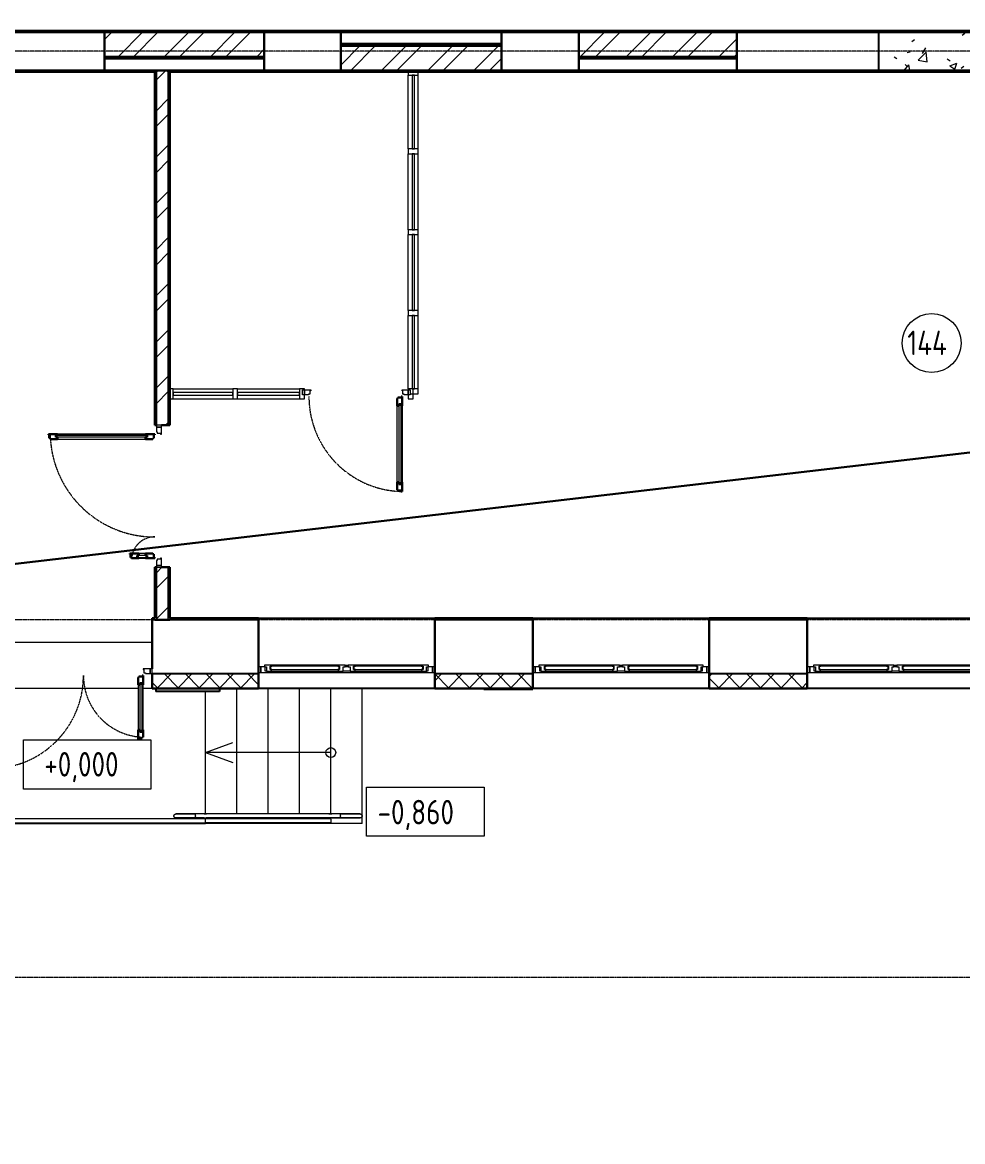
# Model space of a CAD drawing. Header units: millimetres. Extents: x -695119 to 412940, y -249585 to 622758.
# Drawn here: x 120326 to 129918, y -36695 to -25275 of the extents above; entities that cross this region are included whole.
import ezdxf

# ---------------------------------------------------------------- set-up
doc = ezdxf.new("R2010")
doc.units = ezdxf.units.MM
doc.linetypes.add('ADSK_Линия сетки', pattern=[25, 20, -2.5, 0, -2.5])
doc.linetypes.add('ADSK_Штриховая_ш2 п1_5', pattern=[4.5, 3, -1.5])
for name, color, linetype, lineweight in [('_Схема', 5, 'Continuous', 30), ('Высотные отметки', 7, 'Continuous', 9), ('Импосты витража', 8, 'Continuous', 9), ('Каркас_Импост', 8, 'Continuous', 9), ('Лестницы', 8, 'Continuous', 9), ('Линии', 7, 'Continuous', 9), ('Марки помещений', 8, 'Continuous', 20), ('Монтажный зазор', 8, 'Continuous', 9), ('Ограждение', 8, 'Continuous', 9), ('Окна', 252, 'Continuous', 9), ('Оси', 252, 'Continuous', 9), ('Остекление', 8, 'Continuous', 9), ('Открывание', 8, 'ADSK_Штриховая_ш2 п1_5', 9), ('Панели витража', 8, 'Continuous', 9), ('Панель', 252, 'Continuous', 30), ('Перекрытия', 7, 'Continuous', 18), ('Поручни', 8, 'Continuous', 9), ('Стены разрез', 7, 'Continuous', 30), ('Стены штриховка', 7, 'Continuous', 9), ('Текстовые примечания', 7, 'Continuous', 9), ('Типовые аннотации', 8, 'Continuous', 18), ('Элементы узлов', 8, 'Continuous', 18)]:
    doc.layers.add(name, color=color, linetype=linetype, lineweight=lineweight)
doc.layers.add('Стены', color=194, linetype='Continuous')
doc.styles.add('GOST 2.304 type A_1', font='', dxfattribs={"height": 350})
doc.styles.get('GOST 2.304 type A_1').set_extended_font_data('GOST 2.304 type A')

# ---------------------------------------------------------------- blocks, each defined once
blk = doc.blocks.new('1 этаж')
at = {"layer": 'Импосты витража', "color": 251, "lineweight": 18, "true_color": 0x636466}
for p, q in [((-50556, -106942), (-50556, -106992)), ((-50456, -106942), (-50556, -106942)), ((-50556, -106992), (-50456, -106992)), ((-50456, -106992), (-50456, -106942)), ((-50506, -110192), (-50556, -110192)), ((-50556, -110192), (-50556, -110202)), ((-50506, -110292), (-50506, -110192)), ((-50556, -110252), (-50556, -110292)), ((-50556, -110292), (-50506, -110292))]:
    blk.add_line(p, q, dxfattribs=at)
at = {"layer": 'Импосты витража', "color": 251, "true_color": 0x636466}
for p, q in [((-50556, -107742), (-50556, -106992)), ((-50456, -107742), (-50456, -106992)), ((-50556, -108567), (-50556, -107792)), ((-50456, -108567), (-50456, -107792)), ((-50556, -109392), (-50556, -108617)), ((-50456, -109392), (-50456, -108617)), ((-50556, -110192), (-50556, -109442)), ((-50456, -110192), (-50456, -109442)), ((-52956, -110192), (-52348, -110192)), ((-52298, -110192), (-51666, -110192)), ((-52956, -110292), (-52348, -110292)), ((-52298, -110292), (-51666, -110292))]:
    blk.add_line(p, q, dxfattribs=at)
at = {"layer": 'Импосты витража', "color": 251, "lineweight": 18, "true_color": 0x636466, "extrusion": (0, 0, -1)}
for p, q in [((-50556, -107742), (-50556, -107792)), ((-50456, -107742), (-50556, -107742)), ((-50556, -107792), (-50456, -107792)), ((-50456, -107792), (-50456, -107742)), ((-50556, -108567), (-50556, -108617)), ((-50456, -108567), (-50556, -108567)), ((-50456, -108617), (-50456, -108567)), ((-50556, -108617), (-50456, -108617)), ((-50556, -109392), (-50556, -109442)), ((-50456, -109392), (-50556, -109392)), ((-50456, -109442), (-50456, -109392)), ((-50556, -109442), (-50456, -109442)), ((-52956, -110192), (-53006, -110192)), ((-53006, -110192), (-53006, -110262)), ((-52956, -110292), (-52956, -110192)), ((-52298, -110192), (-52348, -110192)), ((-52348, -110192), (-52348, -110292)), ((-52298, -110292), (-52298, -110192)), ((-51616, -110192), (-51666, -110192)), ((-51666, -110192), (-51666, -110292)), ((-51616, -110202), (-51616, -110192)), ((-50556, -110192), (-50556, -110202)), ((-50456, -110192), (-50556, -110192)), ((-50456, -110242), (-50456, -110192)), ((-53006, -110292), (-52956, -110292)), ((-52348, -110292), (-52298, -110292)), ((-51666, -110292), (-51616, -110292)), ((-51616, -110292), (-51616, -110252)), ((-50536, -110242), (-50456, -110242))]:
    blk.add_line(p, q, dxfattribs=at)
at = {"layer": 'Каркас_Импост', "color": 251, "true_color": 0x636466}
for p, q in [((-51616, -110202), (-51552, -110202)), ((-51616, -110252), (-51616, -110202)), ((-51575, -110252), (-51616, -110252)), ((-51575, -110244), (-51575, -110252)), ((-51561, -110244), (-51575, -110244)), ((-51561, -110210), (-51561, -110244)), ((-51552, -110210), (-51561, -110210)), ((-51552, -110202), (-51552, -110210)), ((-50620, -110202), (-50556, -110202)), ((-50620, -110210), (-50620, -110202)), ((-50611, -110210), (-50620, -110210)), ((-50611, -110244), (-50611, -110210)), ((-50597, -110244), (-50611, -110244)), ((-50597, -110252), (-50597, -110244)), ((-50556, -110252), (-50597, -110252)), ((-50556, -110202), (-50556, -110252)), ((-53076, -110582), (-53126, -110582)), ((-53126, -110582), (-53126, -110631)), ((-53126, -110631), (-53118, -110631)), ((-53118, -110631), (-53118, -110645)), ((-53118, -110645), (-53084, -110645)), ((-53084, -110645), (-53084, -110654)), ((-53084, -110654), (-53076, -110654)), ((-53076, -110654), (-53076, -110582)), ((-53126, -111943), (-53126, -111992)), ((-53118, -111943), (-53126, -111943)), ((-53126, -111992), (-53076, -111992)), ((-53084, -111929), (-53118, -111929)), ((-53118, -111929), (-53118, -111943)), ((-53076, -111920), (-53084, -111920)), ((-53084, -111920), (-53084, -111929)), ((-53076, -111992), (-53076, -111920)), ((-53191, -113047), (-53263, -113047)), ((-53263, -113047), (-53263, -113056)), ((-53263, -113056), (-53253, -113056)), ((-53253, -113056), (-53253, -113088)), ((-53191, -113097), (-53191, -113047)), ((-51965, -113012), (-51967, -113012)), ((-51273, -113012), (-51950, -113012)), ((-51257, -113012), (-51259, -113012)), ((-51201, -113012), (-51171, -113012)), ((-51171, -113029), (-51201, -113029)), ((-51113, -113012), (-51115, -113012)), ((-50421, -113012), (-51098, -113012)), ((-50405, -113012), (-50407, -113012)), ((-49165, -113012), (-49167, -113012)), ((-48473, -113012), (-49150, -113012)), ((-48457, -113012), (-48459, -113012)), ((-48401, -113012), (-48371, -113012)), ((-48371, -113029), (-48401, -113029)), ((-48313, -113012), (-48315, -113012)), ((-47621, -113012), (-48298, -113012)), ((-47605, -113012), (-47607, -113012)), ((-46365, -113012), (-46367, -113012)), ((-45673, -113012), (-46350, -113012)), ((-45657, -113012), (-45659, -113012)), ((-45601, -113012), (-45571, -113012)), ((-45571, -113029), (-45601, -113029)), ((-45513, -113012), (-45515, -113012)), ((-44821, -113012), (-45498, -113012)), ((-53253, -113088), (-53238, -113088)), ((-53238, -113088), (-53238, -113097)), ((-53238, -113097), (-53191, -113097)), ((-52001, -113087), (-50370, -113087)), ((-51952, -113070), (-51271, -113070)), ((-51151, -113070), (-51221, -113070)), ((-51100, -113070), (-50419, -113070)), ((-49201, -113087), (-47570, -113087)), ((-49152, -113070), (-48471, -113070)), ((-48351, -113070), (-48421, -113070)), ((-48300, -113070), (-47619, -113070)), ((-46401, -113087), (-44770, -113087)), ((-46352, -113070), (-45671, -113070)), ((-45551, -113070), (-45621, -113070)), ((-45500, -113070), (-44819, -113070))]:
    blk.add_line(p, q, dxfattribs=at)
at = {"layer": 'Каркас_Импост', "color": 251, "lineweight": 18, "true_color": 0x636466}
for p, q in [((-52023, -113029), (-52061, -113029)), ((-52061, -113029), (-52061, -113087)), ((-51967, -113012), (-52023, -113012)), ((-52023, -113012), (-52023, -113029)), ((-52023, -113029), (-52003, -113029)), ((-52015, -113070), (-52015, -113029)), ((-52003, -113029), (-52003, -113070)), ((-51966, -113013), (-51967, -113012)), ((-51965, -113012), (-51966, -113013)), ((-51966, -113053), (-51966, -113021)), ((-51966, -113021), (-51948, -113021)), ((-51948, -113053), (-51966, -113053)), ((-51950, -113012), (-51965, -113012)), ((-51952, -113070), (-51948, -113053)), ((-51948, -113021), (-51950, -113012)), ((-51273, -113012), (-51276, -113021)), ((-51276, -113021), (-51258, -113021)), ((-51258, -113053), (-51276, -113053)), ((-51276, -113053), (-51271, -113070)), ((-51259, -113012), (-51273, -113012)), ((-51258, -113013), (-51259, -113012)), ((-51257, -113012), (-51258, -113013)), ((-51258, -113021), (-51258, -113053)), ((-51201, -113012), (-51257, -113012)), ((-51221, -113070), (-51221, -113029)), ((-51221, -113029), (-51201, -113029)), ((-51201, -113029), (-51201, -113012)), ((-51115, -113012), (-51171, -113012)), ((-51171, -113012), (-51171, -113029)), ((-51171, -113029), (-51151, -113029)), ((-51151, -113029), (-51151, -113070)), ((-51114, -113013), (-51115, -113012)), ((-51113, -113012), (-51114, -113013)), ((-51114, -113053), (-51114, -113021)), ((-51114, -113021), (-51096, -113021)), ((-51096, -113053), (-51114, -113053)), ((-51098, -113012), (-51113, -113012)), ((-51100, -113070), (-51096, -113053)), ((-51096, -113021), (-51098, -113012)), ((-50421, -113012), (-50424, -113021)), ((-50424, -113021), (-50406, -113021)), ((-50406, -113053), (-50424, -113053)), ((-50424, -113053), (-50419, -113070)), ((-50407, -113012), (-50421, -113012)), ((-50406, -113013), (-50407, -113012)), ((-50405, -113012), (-50406, -113013)), ((-50406, -113021), (-50406, -113053)), ((-50349, -113012), (-50405, -113012)), ((-50369, -113070), (-50369, -113029)), ((-50369, -113029), (-50349, -113029)), ((-50357, -113029), (-50357, -113070)), ((-50349, -113029), (-50349, -113012)), ((-50311, -113029), (-50349, -113029)), ((-50311, -113087), (-50311, -113029)), ((-49223, -113029), (-49261, -113029)), ((-49261, -113029), (-49261, -113087)), ((-49167, -113012), (-49223, -113012)), ((-49223, -113012), (-49223, -113029)), ((-49223, -113029), (-49203, -113029)), ((-49215, -113070), (-49215, -113029)), ((-49203, -113029), (-49203, -113070)), ((-49166, -113013), (-49167, -113012)), ((-49165, -113012), (-49166, -113013)), ((-49166, -113053), (-49166, -113021)), ((-49166, -113021), (-49148, -113021)), ((-49148, -113053), (-49166, -113053)), ((-49150, -113012), (-49165, -113012)), ((-49152, -113070), (-49148, -113053)), ((-49148, -113021), (-49150, -113012)), ((-48473, -113012), (-48476, -113021)), ((-48476, -113021), (-48458, -113021)), ((-48458, -113053), (-48476, -113053)), ((-48476, -113053), (-48471, -113070)), ((-48459, -113012), (-48473, -113012)), ((-48458, -113013), (-48459, -113012)), ((-48457, -113012), (-48458, -113013)), ((-48458, -113021), (-48458, -113053)), ((-48401, -113012), (-48457, -113012)), ((-48421, -113070), (-48421, -113029)), ((-48421, -113029), (-48401, -113029)), ((-48401, -113029), (-48401, -113012)), ((-48315, -113012), (-48371, -113012)), ((-48371, -113012), (-48371, -113029)), ((-48371, -113029), (-48351, -113029)), ((-48351, -113029), (-48351, -113070)), ((-48314, -113013), (-48315, -113012)), ((-48313, -113012), (-48314, -113013)), ((-48314, -113053), (-48314, -113021)), ((-48314, -113021), (-48296, -113021)), ((-48296, -113053), (-48314, -113053)), ((-48298, -113012), (-48313, -113012)), ((-48300, -113070), (-48296, -113053)), ((-48296, -113021), (-48298, -113012)), ((-47621, -113012), (-47624, -113021)), ((-47624, -113021), (-47606, -113021)), ((-47606, -113053), (-47624, -113053)), ((-47624, -113053), (-47619, -113070)), ((-47607, -113012), (-47621, -113012)), ((-47606, -113013), (-47607, -113012)), ((-47605, -113012), (-47606, -113013)), ((-47606, -113021), (-47606, -113053)), ((-47549, -113012), (-47605, -113012)), ((-47569, -113070), (-47569, -113029)), ((-47569, -113029), (-47549, -113029)), ((-47557, -113029), (-47557, -113070)), ((-47549, -113029), (-47549, -113012)), ((-47511, -113029), (-47549, -113029)), ((-47511, -113087), (-47511, -113029)), ((-46423, -113029), (-46461, -113029)), ((-46461, -113029), (-46461, -113087)), ((-46367, -113012), (-46423, -113012)), ((-46423, -113012), (-46423, -113029)), ((-46423, -113029), (-46403, -113029)), ((-46415, -113070), (-46415, -113029)), ((-46403, -113029), (-46403, -113070)), ((-46366, -113013), (-46367, -113012)), ((-46365, -113012), (-46366, -113013)), ((-46366, -113053), (-46366, -113021)), ((-46366, -113021), (-46348, -113021)), ((-46348, -113053), (-46366, -113053)), ((-46350, -113012), (-46365, -113012)), ((-46352, -113070), (-46348, -113053)), ((-46348, -113021), (-46350, -113012)), ((-45673, -113012), (-45676, -113021)), ((-45676, -113021), (-45658, -113021)), ((-45658, -113053), (-45676, -113053)), ((-45676, -113053), (-45671, -113070)), ((-45659, -113012), (-45673, -113012)), ((-45658, -113013), (-45659, -113012)), ((-45657, -113012), (-45658, -113013)), ((-45658, -113021), (-45658, -113053)), ((-45601, -113012), (-45657, -113012)), ((-45621, -113070), (-45621, -113029)), ((-45621, -113029), (-45601, -113029)), ((-45601, -113029), (-45601, -113012)), ((-45515, -113012), (-45571, -113012)), ((-45571, -113012), (-45571, -113029)), ((-45571, -113029), (-45551, -113029)), ((-45551, -113029), (-45551, -113070)), ((-45514, -113013), (-45515, -113012)), ((-45513, -113012), (-45514, -113013)), ((-45514, -113053), (-45514, -113021)), ((-45514, -113021), (-45496, -113021)), ((-45496, -113053), (-45514, -113053)), ((-45498, -113012), (-45513, -113012)), ((-45500, -113070), (-45496, -113053)), ((-45496, -113021), (-45498, -113012)), ((-52061, -113087), (-52001, -113087)), ((-52003, -113070), (-52015, -113070)), ((-52003, -113070), (-51952, -113070)), ((-52001, -113087), (-51997, -113070)), ((-51271, -113070), (-51221, -113070)), ((-51151, -113070), (-51100, -113070)), ((-50419, -113070), (-50369, -113070)), ((-50375, -113070), (-50370, -113087)), ((-50370, -113087), (-50311, -113087)), ((-50357, -113070), (-50369, -113070)), ((-49261, -113087), (-49201, -113087)), ((-49203, -113070), (-49215, -113070)), ((-49203, -113070), (-49152, -113070)), ((-49201, -113087), (-49197, -113070)), ((-48471, -113070), (-48421, -113070)), ((-48351, -113070), (-48300, -113070)), ((-47619, -113070), (-47569, -113070)), ((-47575, -113070), (-47570, -113087)), ((-47570, -113087), (-47511, -113087)), ((-47557, -113070), (-47569, -113070)), ((-46461, -113087), (-46401, -113087)), ((-46403, -113070), (-46415, -113070)), ((-46403, -113070), (-46352, -113070)), ((-46401, -113087), (-46397, -113070)), ((-45671, -113070), (-45621, -113070)), ((-45551, -113070), (-45500, -113070))]:
    blk.add_line(p, q, dxfattribs=at)
at = {"layer": 'Лестницы', "color": 251, "true_color": 0x636466}
for p, q in [((-53313, -113250), (-54749, -113250)), ((-53131, -113250), (-53263, -113250)), ((-52627, -114530), (-52627, -113280)), ((-52627, -114530), (-52627, -113280)), ((-52307, -114529), (-52307, -113249)), ((-52307, -114529), (-52307, -113249)), ((-51987, -114529), (-51987, -113249)), ((-51987, -114529), (-51987, -113249)), ((-51667, -114529), (-51667, -113249)), ((-51667, -114529), (-51667, -113249)), ((-51347, -114529), (-51347, -113249)), ((-51347, -114529), (-51347, -113249)), ((-51027, -114627), (-51027, -113249)), ((-51027, -114627), (-51027, -113249)), ((-55157, -114627), (-52627, -114627)), ((-52627, -114579), (-52627, -114569)), ((-52627, -114579), (-52627, -114569)), ((-52627, -114627), (-52627, -114619)), ((-52627, -114627), (-52627, -114619)), ((-52307, -114627), (-52627, -114627)), ((-52307, -114579), (-52307, -114569)), ((-52307, -114579), (-52307, -114569)), ((-52307, -114627), (-52307, -114619)), ((-52307, -114627), (-52307, -114619)), ((-51987, -114627), (-52307, -114627)), ((-51987, -114579), (-51987, -114569)), ((-51987, -114579), (-51987, -114569)), ((-51987, -114627), (-51987, -114619)), ((-51987, -114627), (-51987, -114619)), ((-51667, -114627), (-51987, -114627)), ((-51667, -114579), (-51667, -114569)), ((-51667, -114579), (-51667, -114569)), ((-51667, -114627), (-51667, -114619)), ((-51667, -114627), (-51667, -114619)), ((-51347, -114627), (-51667, -114627)), ((-51347, -114579), (-51347, -114569)), ((-51347, -114579), (-51347, -114569)), ((-51347, -114627), (-51347, -114619)), ((-51347, -114627), (-51347, -114619)), ((-51027, -114627), (-51347, -114627))]:
    blk.add_line(p, q, dxfattribs=at)
at = {"layer": 'Линии', "color": 251, "true_color": 0x636466}
for p, q in [((-50983, -114254), (-49783, -114254)), ((-50983, -114754), (-50983, -114254)), ((-49783, -114254), (-49783, -114754)), ((-49783, -114754), (-50983, -114754))]:
    blk.add_line(p, q, dxfattribs=at)
at = {"layer": 'Марки помещений', "color": 251, "true_color": 0x636466}
blk.add_circle((-45217, -109724), 300, dxfattribs=at)
at = {"layer": 'Монтажный зазор', "color": 251, "true_color": 0x636466}
for p, q in [((-51636, -110202), (-51616, -110202)), ((-51636, -110252), (-51636, -110202)), ((-51616, -110252), (-51636, -110252)), ((-51616, -110202), (-51616, -110252)), ((-50556, -110202), (-50536, -110202)), ((-50556, -110252), (-50556, -110202)), ((-50536, -110252), (-50556, -110252)), ((-50536, -110202), (-50536, -110252)), ((-53076, -110562), (-53126, -110562)), ((-53126, -110562), (-53126, -110582)), ((-53126, -110582), (-53076, -110582)), ((-53076, -110582), (-53076, -110562)), ((-53076, -111992), (-53126, -111992)), ((-53126, -111992), (-53126, -112012)), ((-53126, -112012), (-53076, -112012)), ((-53076, -112012), (-53076, -111992)), ((-53171, -113047), (-53191, -113047)), ((-53191, -113047), (-53191, -113097)), ((-53171, -113097), (-53171, -113047)), ((-53191, -113097), (-53171, -113097))]:
    blk.add_line(p, q, dxfattribs=at)
at = {"layer": 'Ограждение', "color": 251, "true_color": 0x636466}
for p, q in [((-52727, -114569), (-52727, -114529)), ((-52640, -114529), (-52727, -114529)), ((-52640, -114529), (-52727, -114529)), ((-52727, -114569), (-52727, -114529)), ((-52640, -114529), (-52727, -114529)), ((-52640, -114529), (-52616, -114529)), ((-52640, -114529), (-52626, -114529)), ((-52640, -114529), (-52617, -114529)), ((-52640, -114529), (-52626, -114529)), ((-51368, -114529), (-52626, -114529)), ((-51358, -114529), (-52617, -114529)), ((-51358, -114529), (-52616, -114529)), ((-51335, -114529), (-51358, -114529)), ((-51335, -114529), (-51358, -114529)), ((-51247, -114529), (-51335, -114529)), ((-51247, -114529), (-51335, -114529)), ((-51247, -114529), (-51335, -114529)), ((-51247, -114569), (-51247, -114529)), ((-51247, -114569), (-51247, -114529)), ((-52727, -114547), (-52727, -114552)), ((-52727, -114549), (-52727, -114547)), ((-52727, -114552), (-52727, -114549)), ((-52640, -114569), (-52727, -114569)), ((-52727, -114569), (-52640, -114569)), ((-52640, -114569), (-52727, -114569)), ((-52640, -114569), (-52616, -114569)), ((-52640, -114569), (-52626, -114569)), ((-52640, -114569), (-52617, -114569)), ((-52640, -114569), (-52626, -114569)), ((-52626, -114569), (-51368, -114569)), ((-51358, -114569), (-52617, -114569)), ((-51358, -114569), (-52616, -114569)), ((-51335, -114569), (-51358, -114569)), ((-51335, -114569), (-51358, -114569)), ((-51247, -114569), (-51335, -114569)), ((-51335, -114569), (-51247, -114569)), ((-51247, -114569), (-51335, -114569)), ((-51247, -114552), (-51247, -114547)), ((-51247, -114547), (-51247, -114549)), ((-51247, -114549), (-51247, -114552))]:
    blk.add_line(p, q, dxfattribs=at)
at = {"layer": 'Ограждение', "color": 251, "true_color": 0x636466, "flags": 128}
for points in [[(-52947, -114549), (-52947, -114549), (-52947, -114548), (-52947, -114547), (-52947, -114546), (-52947, -114545), (-52947, -114545), (-52947, -114544), (-52946, -114543), (-52946, -114542), (-52946, -114542), (-52946, -114541), (-52945, -114540), (-52945, -114539), (-52944, -114539), (-52944, -114538), (-52943, -114537), (-52943, -114537), (-52942, -114536), (-52942, -114536), (-52941, -114535), (-52941, -114534), (-52940, -114534), (-52940, -114533), (-52939, -114533), (-52938, -114533), (-52938, -114532), (-52937, -114532), (-52936, -114531), (-52935, -114531), (-52935, -114531), (-52934, -114530), (-52933, -114530), (-52932, -114530), (-52932, -114530), (-52931, -114530), (-52930, -114530), (-52929, -114529), (-52928, -114529), (-52928, -114529), (-52927, -114529)], [(-52727, -114529), (-52735, -114529), (-52743, -114529), (-52751, -114529), (-52759, -114529), (-52767, -114529), (-52775, -114529), (-52783, -114529), (-52790, -114529), (-52798, -114529), (-52805, -114529), (-52813, -114529), (-52820, -114529), (-52827, -114529), (-52834, -114529), (-52840, -114529), (-52847, -114529), (-52853, -114529), (-52859, -114529), (-52865, -114529), (-52871, -114529), (-52876, -114529), (-52882, -114529), (-52887, -114529), (-52891, -114529), (-52896, -114529), (-52900, -114529), (-52904, -114529), (-52907, -114529), (-52911, -114529), (-52914, -114529), (-52917, -114529), (-52919, -114529), (-52921, -114529), (-52923, -114529), (-52925, -114529), (-52926, -114529), (-52927, -114529), (-52927, -114529), (-52927, -114529), (-52927, -114529)], [(-52927, -114529), (-52927, -114529), (-52927, -114529), (-52926, -114529), (-52925, -114529), (-52923, -114529), (-52922, -114529), (-52920, -114529), (-52917, -114529), (-52915, -114529), (-52912, -114529), (-52908, -114529), (-52905, -114529), (-52901, -114529), (-52897, -114529), (-52893, -114529), (-52888, -114529), (-52883, -114529), (-52878, -114529), (-52872, -114529), (-52867, -114529), (-52861, -114529), (-52855, -114529), (-52849, -114529), (-52842, -114529), (-52836, -114529), (-52829, -114529), (-52822, -114529), (-52815, -114529), (-52807, -114529), (-52800, -114529), (-52792, -114529), (-52785, -114529), (-52777, -114529), (-52769, -114529), (-52761, -114529), (-52754, -114529), (-52746, -114529), (-52738, -114529), (-52730, -114529), (-52727, -114529)], [(-52626, -114529), (-52627, -114529), (-52628, -114529), (-52629, -114529), (-52630, -114529), (-52631, -114529), (-52633, -114529), (-52634, -114529), (-52635, -114529), (-52636, -114529), (-52637, -114529), (-52638, -114529), (-52640, -114529), (-52640, -114529)], [(-52626, -114529), (-52627, -114529), (-52628, -114529), (-52629, -114529), (-52630, -114529), (-52631, -114529), (-52633, -114529), (-52634, -114529), (-52635, -114529), (-52636, -114529), (-52637, -114529), (-52638, -114529), (-52640, -114529)], [(-51368, -114529), (-51365, -114529), (-51363, -114529), (-51360, -114529), (-51358, -114529), (-51355, -114529), (-51352, -114529), (-51349, -114529), (-51347, -114529), (-51344, -114529), (-51341, -114529), (-51338, -114529), (-51336, -114529), (-51335, -114529)], [(-51247, -114529), (-51239, -114529), (-51231, -114529), (-51224, -114529), (-51216, -114529), (-51208, -114529), (-51200, -114529), (-51192, -114529), (-51185, -114529), (-51177, -114529), (-51170, -114529), (-51162, -114529), (-51155, -114529), (-51148, -114529), (-51141, -114529), (-51135, -114529), (-51128, -114529), (-51122, -114529), (-51116, -114529), (-51110, -114529), (-51104, -114529), (-51099, -114529), (-51093, -114529), (-51088, -114529), (-51084, -114529), (-51079, -114529), (-51075, -114529), (-51071, -114529), (-51067, -114529), (-51064, -114529), (-51061, -114529), (-51058, -114529), (-51056, -114529), (-51054, -114529), (-51052, -114529), (-51050, -114529), (-51049, -114529), (-51048, -114529), (-51048, -114529), (-51047, -114529), (-51047, -114529)], [(-51047, -114529), (-51048, -114529), (-51048, -114529), (-51049, -114529), (-51050, -114529), (-51051, -114529), (-51053, -114529), (-51055, -114529), (-51058, -114529), (-51060, -114529), (-51063, -114529), (-51067, -114529), (-51070, -114529), (-51074, -114529), (-51078, -114529), (-51082, -114529), (-51087, -114529), (-51092, -114529), (-51097, -114529), (-51102, -114529), (-51108, -114529), (-51114, -114529), (-51120, -114529), (-51126, -114529), (-51133, -114529), (-51139, -114529), (-51146, -114529), (-51153, -114529), (-51160, -114529), (-51168, -114529), (-51175, -114529), (-51182, -114529), (-51190, -114529), (-51198, -114529), (-51206, -114529), (-51213, -114529), (-51221, -114529), (-51229, -114529), (-51237, -114529), (-51245, -114529), (-51247, -114529)], [(-51047, -114529), (-51047, -114529), (-51046, -114529), (-51045, -114530), (-51044, -114530), (-51043, -114530), (-51043, -114530), (-51042, -114530), (-51041, -114530), (-51040, -114531), (-51040, -114531), (-51039, -114531), (-51038, -114532), (-51038, -114532), (-51037, -114532), (-51036, -114533), (-51036, -114533), (-51035, -114534), (-51034, -114534), (-51034, -114535), (-51033, -114535), (-51033, -114536), (-51032, -114537), (-51032, -114537), (-51031, -114538), (-51031, -114539), (-51030, -114539), (-51030, -114540), (-51029, -114541), (-51029, -114541), (-51029, -114542), (-51029, -114543), (-51028, -114544), (-51028, -114544), (-51028, -114545), (-51028, -114546), (-51028, -114547), (-51028, -114548), (-51027, -114548), (-51027, -114549), (-51027, -114549)], [(-52927, -114569), (-52928, -114569), (-52929, -114569), (-52930, -114569), (-52931, -114569), (-52931, -114569), (-52932, -114569), (-52933, -114569), (-52934, -114568), (-52934, -114568), (-52935, -114568), (-52936, -114567), (-52937, -114567), (-52937, -114567), (-52938, -114566), (-52939, -114566), (-52939, -114565), (-52940, -114565), (-52941, -114564), (-52941, -114564), (-52942, -114563), (-52942, -114563), (-52943, -114562), (-52943, -114561), (-52944, -114561), (-52944, -114560), (-52945, -114559), (-52945, -114559), (-52945, -114558), (-52946, -114557), (-52946, -114557), (-52946, -114556), (-52947, -114555), (-52947, -114554), (-52947, -114554), (-52947, -114553), (-52947, -114552), (-52947, -114551), (-52947, -114550), (-52947, -114550), (-52947, -114549)], [(-52727, -114569), (-52735, -114569), (-52743, -114569), (-52751, -114569), (-52759, -114569), (-52767, -114569), (-52775, -114569), (-52783, -114569), (-52790, -114569), (-52798, -114569), (-52805, -114569), (-52813, -114569), (-52820, -114569), (-52827, -114569), (-52834, -114569), (-52840, -114569), (-52847, -114569), (-52853, -114569), (-52859, -114569), (-52865, -114569), (-52871, -114569), (-52876, -114569), (-52882, -114569), (-52887, -114569), (-52891, -114569), (-52896, -114569), (-52900, -114569), (-52904, -114569), (-52907, -114569), (-52911, -114569), (-52914, -114569), (-52917, -114569), (-52919, -114569), (-52921, -114569), (-52923, -114569), (-52925, -114569), (-52926, -114569), (-52927, -114569), (-52927, -114569), (-52927, -114569), (-52927, -114569)], [(-52927, -114569), (-52927, -114569), (-52927, -114569), (-52926, -114569), (-52925, -114569), (-52923, -114569), (-52922, -114569), (-52920, -114569), (-52917, -114569), (-52915, -114569), (-52912, -114569), (-52908, -114569), (-52905, -114569), (-52901, -114569), (-52897, -114569), (-52893, -114569), (-52888, -114569), (-52883, -114569), (-52878, -114569), (-52872, -114569), (-52867, -114569), (-52861, -114569), (-52855, -114569), (-52849, -114569), (-52842, -114569), (-52836, -114569), (-52829, -114569), (-52822, -114569), (-52815, -114569), (-52807, -114569), (-52800, -114569), (-52792, -114569), (-52785, -114569), (-52777, -114569), (-52769, -114569), (-52761, -114569), (-52754, -114569), (-52746, -114569), (-52738, -114569), (-52730, -114569), (-52727, -114569)], [(-52640, -114569), (-52639, -114569), (-52638, -114569), (-52636, -114569), (-52635, -114569), (-52634, -114569), (-52633, -114569), (-52632, -114569), (-52630, -114569), (-52629, -114569), (-52628, -114569), (-52627, -114569), (-52626, -114569), (-52626, -114569)], [(-52640, -114569), (-52639, -114569), (-52638, -114569), (-52636, -114569), (-52635, -114569), (-52634, -114569), (-52633, -114569), (-52632, -114569), (-52630, -114569), (-52629, -114569), (-52628, -114569), (-52627, -114569), (-52626, -114569), (-52626, -114569)], [(-51335, -114569), (-51338, -114569), (-51341, -114569), (-51343, -114569), (-51346, -114569), (-51349, -114569), (-51352, -114569), (-51354, -114569), (-51357, -114569), (-51360, -114569), (-51362, -114569), (-51365, -114569), (-51367, -114569), (-51368, -114569)], [(-51247, -114569), (-51239, -114569), (-51231, -114569), (-51224, -114569), (-51216, -114569), (-51208, -114569), (-51200, -114569), (-51192, -114569), (-51185, -114569), (-51177, -114569), (-51170, -114569), (-51162, -114569), (-51155, -114569), (-51148, -114569), (-51141, -114569), (-51135, -114569), (-51128, -114569), (-51122, -114569), (-51116, -114569), (-51110, -114569), (-51104, -114569), (-51099, -114569), (-51093, -114569), (-51088, -114569), (-51084, -114569), (-51079, -114569), (-51075, -114569), (-51071, -114569), (-51067, -114569), (-51064, -114569), (-51061, -114569), (-51058, -114569), (-51056, -114569), (-51054, -114569), (-51052, -114569), (-51050, -114569), (-51049, -114569), (-51048, -114569), (-51048, -114569), (-51047, -114569), (-51047, -114569)], [(-51047, -114569), (-51048, -114569), (-51048, -114569), (-51049, -114569), (-51050, -114569), (-51051, -114569), (-51053, -114569), (-51055, -114569), (-51058, -114569), (-51060, -114569), (-51063, -114569), (-51067, -114569), (-51070, -114569), (-51074, -114569), (-51078, -114569), (-51082, -114569), (-51087, -114569), (-51092, -114569), (-51097, -114569), (-51102, -114569), (-51108, -114569), (-51114, -114569), (-51120, -114569), (-51126, -114569), (-51133, -114569), (-51139, -114569), (-51146, -114569), (-51153, -114569), (-51160, -114569), (-51168, -114569), (-51175, -114569), (-51182, -114569), (-51190, -114569), (-51198, -114569), (-51206, -114569), (-51213, -114569), (-51221, -114569), (-51229, -114569), (-51237, -114569), (-51245, -114569), (-51247, -114569)], [(-51027, -114549), (-51027, -114550), (-51028, -114551), (-51028, -114552), (-51028, -114553), (-51028, -114553), (-51028, -114554), (-51028, -114555), (-51028, -114556), (-51029, -114556), (-51029, -114557), (-51029, -114558), (-51030, -114559), (-51030, -114559), (-51031, -114560), (-51031, -114561), (-51031, -114561), (-51032, -114562), (-51032, -114563), (-51033, -114563), (-51034, -114564), (-51034, -114564), (-51035, -114565), (-51035, -114565), (-51036, -114566), (-51037, -114566), (-51037, -114567), (-51038, -114567), (-51039, -114567), (-51039, -114568), (-51040, -114568), (-51041, -114568), (-51042, -114569), (-51042, -114569), (-51043, -114569), (-51044, -114569), (-51045, -114569), (-51046, -114569), (-51046, -114569), (-51047, -114569), (-51047, -114569)]]:
    blk.add_lwpolyline(points, dxfattribs=at)
at = {"layer": 'Окна', "color": 251, "true_color": 0x636466}
for p, q in [((-52061, -113029), (-52086, -113029)), ((-52061, -113087), (-52061, -113029)), ((-50286, -113029), (-50311, -113029)), ((-50311, -113029), (-50311, -113087)), ((-49261, -113029), (-49286, -113029)), ((-49261, -113087), (-49261, -113029)), ((-47486, -113029), (-47511, -113029)), ((-47511, -113029), (-47511, -113087)), ((-46461, -113029), (-46486, -113029)), ((-46461, -113087), (-46461, -113029)), ((-52086, -113087), (-52061, -113087)), ((-50311, -113087), (-50286, -113087)), ((-49286, -113087), (-49261, -113087)), ((-47511, -113087), (-47486, -113087)), ((-46486, -113087), (-46461, -113087))]:
    blk.add_line(p, q, dxfattribs=at)
at = {"layer": 'Оси', "color": 251, "linetype": 'ADSK_Линия сетки', "true_color": 0x636466}
for p, q in [((4311, -106747), (-72628, -106747)), ((4311, -112547), (-72628, -112547)), ((-30136, -116197), (-72628, -116197))]:
    blk.add_line(p, q, dxfattribs=at)
at = {"layer": 'Остекление', "color": 251, "true_color": 0x636466}
for p, q in [((-50653, -110346), (-50653, -111162)), ((-50629, -110346), (-50653, -110346)), ((-50629, -111162), (-50629, -110346)), ((-54152, -110663), (-53220, -110663)), ((-54152, -110684), (-54152, -110663)), ((-53220, -110684), (-54152, -110684)), ((-53220, -110663), (-53220, -110684)), ((-50653, -111162), (-50629, -111162)), ((-53220, -111890), (-53322, -111890)), ((-53322, -111890), (-53322, -111911)), ((-53322, -111911), (-53220, -111911)), ((-53220, -111911), (-53220, -111890)), ((-51963, -113021), (-51966, -113021)), ((-51966, -113021), (-51966, -113053)), ((-51966, -113053), (-51963, -113053)), ((-51261, -113021), (-51963, -113021)), ((-51963, -113021), (-51963, -113053)), ((-51963, -113053), (-51963, -113021)), ((-51963, -113053), (-51261, -113053)), ((-51261, -113053), (-51261, -113021)), ((-51261, -113021), (-51261, -113053)), ((-51258, -113021), (-51261, -113021)), ((-51261, -113053), (-51258, -113053)), ((-51258, -113053), (-51258, -113021)), ((-51111, -113021), (-51114, -113021)), ((-51114, -113021), (-51114, -113053)), ((-51114, -113053), (-51111, -113053)), ((-50409, -113021), (-51111, -113021)), ((-51111, -113021), (-51111, -113053)), ((-51111, -113053), (-51111, -113021)), ((-51111, -113053), (-50409, -113053)), ((-50409, -113053), (-50409, -113021)), ((-50409, -113021), (-50409, -113053)), ((-50406, -113021), (-50409, -113021)), ((-50409, -113053), (-50406, -113053)), ((-50406, -113053), (-50406, -113021)), ((-49163, -113021), (-49166, -113021)), ((-49166, -113021), (-49166, -113053)), ((-49166, -113053), (-49163, -113053)), ((-48461, -113021), (-49163, -113021)), ((-49163, -113021), (-49163, -113053)), ((-49163, -113053), (-49163, -113021)), ((-49163, -113053), (-48461, -113053)), ((-48461, -113053), (-48461, -113021)), ((-48461, -113021), (-48461, -113053)), ((-48458, -113021), (-48461, -113021)), ((-48461, -113053), (-48458, -113053)), ((-48458, -113053), (-48458, -113021)), ((-48311, -113021), (-48314, -113021)), ((-48314, -113021), (-48314, -113053)), ((-48314, -113053), (-48311, -113053)), ((-47609, -113021), (-48311, -113021)), ((-48311, -113021), (-48311, -113053)), ((-48311, -113053), (-48311, -113021)), ((-48311, -113053), (-47609, -113053)), ((-47609, -113053), (-47609, -113021)), ((-47609, -113021), (-47609, -113053)), ((-47606, -113021), (-47609, -113021)), ((-47609, -113053), (-47606, -113053)), ((-47606, -113053), (-47606, -113021)), ((-46363, -113021), (-46366, -113021)), ((-46366, -113021), (-46366, -113053)), ((-46366, -113053), (-46363, -113053)), ((-45661, -113021), (-46363, -113021)), ((-46363, -113021), (-46363, -113053)), ((-46363, -113053), (-46363, -113021)), ((-46363, -113053), (-45661, -113053)), ((-45661, -113053), (-45661, -113021)), ((-45661, -113021), (-45661, -113053)), ((-45658, -113021), (-45661, -113021)), ((-45661, -113053), (-45658, -113053)), ((-45658, -113053), (-45658, -113021)), ((-45511, -113021), (-45514, -113021)), ((-45514, -113021), (-45514, -113053)), ((-45514, -113053), (-45511, -113053)), ((-44809, -113021), (-45511, -113021)), ((-45511, -113021), (-45511, -113053)), ((-45511, -113053), (-45511, -113021)), ((-45511, -113053), (-44809, -113053)), ((-53296, -113193), (-53296, -113689)), ((-53272, -113193), (-53296, -113193)), ((-53272, -113689), (-53272, -113193)), ((-53296, -113689), (-53272, -113689))]:
    blk.add_line(p, q, dxfattribs=at)
at = {"layer": 'Открывание', "color": 251, "true_color": 0x636466}
for centre, radius, start, end in [((-50602, -110270), 968, 180, 268.9345), ((-53144, -110636), 1066, 180.9675, 270), ((-53144, -111938), 236, 90, 175.6257), ((-54819, -113117), 948, 271.2089, 0), ((-53243, -113117), 628, 180, 268.175)]:
    blk.add_arc(centre, radius, start, end, dxfattribs=at)
at = {"layer": 'Панели витража', "color": 251, "lineweight": 18, "true_color": 0x636466}
for p, q in [((-50518, -106992), (-50518, -107742)), ((-50493, -106992), (-50518, -106992)), ((-50493, -107742), (-50493, -106992)), ((-50518, -107742), (-50493, -107742)), ((-50518, -107792), (-50518, -108567)), ((-50493, -107792), (-50518, -107792)), ((-50493, -108567), (-50493, -107792)), ((-50518, -108567), (-50493, -108567)), ((-50518, -108617), (-50518, -109392)), ((-50493, -108617), (-50518, -108617)), ((-50493, -109392), (-50493, -108617)), ((-50518, -109392), (-50493, -109392)), ((-50518, -109442), (-50518, -110192)), ((-50493, -109442), (-50518, -109442)), ((-50493, -110192), (-50493, -109442)), ((-50518, -110192), (-50493, -110192)), ((-52348, -110230), (-52956, -110230)), ((-52956, -110230), (-52956, -110255)), ((-52956, -110255), (-52348, -110255)), ((-52348, -110255), (-52348, -110230)), ((-51666, -110230), (-52298, -110230)), ((-52298, -110230), (-52298, -110255)), ((-52298, -110255), (-51666, -110255)), ((-51666, -110255), (-51666, -110230))]:
    blk.add_line(p, q, dxfattribs=at)
at = {"layer": 'Панель', "color": 251, "true_color": 0x636466}
for p, q in [((-50670, -110288), (-50662, -110288)), ((-50670, -110364), (-50670, -110288)), ((-50662, -110288), (-50662, -110279)), ((-50662, -110279), (-50628, -110279)), ((-50628, -110270), (-50620, -110270)), ((-50628, -110279), (-50628, -110270)), ((-50620, -110270), (-50620, -110364)), ((-50670, -110364), (-50653, -110364)), ((-50653, -110364), (-50653, -110346)), ((-50653, -110346), (-50629, -110346)), ((-50629, -110346), (-50629, -110364)), ((-50629, -110364), (-50620, -110364)), ((-54134, -110654), (-54228, -110654)), ((-54228, -110654), (-54228, -110662)), ((-54134, -110663), (-54134, -110654)), ((-53144, -110654), (-53238, -110654)), ((-53238, -110663), (-53238, -110654)), ((-53144, -110662), (-53144, -110654)), ((-54228, -110662), (-54219, -110662)), ((-54219, -110662), (-54219, -110696)), ((-54219, -110696), (-54210, -110696)), ((-54210, -110696), (-54210, -110704)), ((-54210, -110704), (-54134, -110704)), ((-54152, -110663), (-54134, -110663)), ((-54152, -110684), (-54152, -110663)), ((-54134, -110684), (-54152, -110684)), ((-54134, -110704), (-54134, -110684)), ((-53220, -110663), (-53238, -110663)), ((-53238, -110684), (-53220, -110684)), ((-53238, -110704), (-53238, -110684)), ((-53238, -110704), (-53162, -110704)), ((-53220, -110684), (-53220, -110663)), ((-53162, -110704), (-53162, -110696)), ((-53162, -110696), (-53153, -110696)), ((-53153, -110696), (-53153, -110662)), ((-53153, -110662), (-53144, -110662)), ((-50670, -111220), (-50670, -111144)), ((-50670, -111144), (-50653, -111144)), ((-50662, -111220), (-50670, -111220)), ((-50662, -111229), (-50662, -111220)), ((-50628, -111229), (-50662, -111229)), ((-50653, -111144), (-50653, -111162)), ((-50653, -111162), (-50629, -111162)), ((-50629, -111144), (-50620, -111144)), ((-50629, -111162), (-50629, -111144)), ((-50628, -111238), (-50628, -111229)), ((-50620, -111144), (-50620, -111238)), ((-50620, -111238), (-50628, -111238)), ((-53304, -111870), (-53398, -111870)), ((-53398, -111870), (-53398, -111878)), ((-53398, -111878), (-53389, -111878)), ((-53389, -111878), (-53389, -111912)), ((-53389, -111912), (-53380, -111912)), ((-53380, -111912), (-53380, -111920)), ((-53304, -111890), (-53322, -111890)), ((-53322, -111890), (-53322, -111911)), ((-53322, -111911), (-53304, -111911)), ((-53304, -111870), (-53304, -111890)), ((-53304, -111911), (-53304, -111920)), ((-53162, -111870), (-53238, -111870)), ((-53238, -111870), (-53238, -111890)), ((-53238, -111890), (-53220, -111890)), ((-53238, -111911), (-53238, -111920)), ((-53220, -111911), (-53238, -111911)), ((-53220, -111890), (-53220, -111911)), ((-53162, -111878), (-53162, -111870)), ((-53153, -111878), (-53162, -111878)), ((-53153, -111912), (-53153, -111878)), ((-53144, -111912), (-53153, -111912)), ((-53144, -111920), (-53144, -111912)), ((-53380, -111920), (-53304, -111920)), ((-53238, -111920), (-53144, -111920)), ((-53304, -113137), (-53313, -113137)), ((-53313, -113137), (-53313, -113211)), ((-53304, -113127), (-53304, -113137)), ((-53272, -113127), (-53304, -113127)), ((-53263, -113117), (-53272, -113117)), ((-53272, -113117), (-53272, -113127)), ((-53263, -113211), (-53263, -113117)), ((-53313, -113211), (-53296, -113211)), ((-53296, -113211), (-53296, -113193)), ((-53296, -113193), (-53272, -113193)), ((-53272, -113193), (-53272, -113211)), ((-53272, -113211), (-53263, -113211)), ((-53313, -113671), (-53313, -113765)), ((-53313, -113671), (-53296, -113671)), ((-53296, -113671), (-53296, -113689)), ((-53296, -113689), (-53272, -113689)), ((-53272, -113671), (-53263, -113671)), ((-53272, -113689), (-53272, -113671)), ((-53263, -113745), (-53263, -113671)), ((-53313, -113765), (-53304, -113765)), ((-53304, -113765), (-53304, -113755)), ((-53304, -113755), (-53272, -113755)), ((-53272, -113755), (-53272, -113745)), ((-53272, -113745), (-53263, -113745))]:
    blk.add_line(p, q, dxfattribs=at)
at = {"layer": 'Панель', "color": 251, "lineweight": 9, "true_color": 0x636466}
for p, q in [((-50670, -111144), (-50670, -110364)), ((-50620, -110364), (-50620, -111144)), ((-53238, -110654), (-54134, -110654)), ((-54134, -110704), (-53238, -110704)), ((-53238, -111870), (-53304, -111870)), ((-53304, -111920), (-53238, -111920)), ((-53313, -113211), (-53313, -113671)), ((-53263, -113671), (-53263, -113211))]:
    blk.add_line(p, q, dxfattribs=at)
at = {"layer": 'Перекрытия', "color": 251, "true_color": 0x636466}
blk.add_line((-54891, -112777), (-53171, -112777), dxfattribs=at)
at = {"layer": 'Поручни', "color": 251, "true_color": 0x636466}
for p, q in [((-55117, -114619), (-52627, -114619)), ((-52627, -114579), (-55077, -114579)), ((-52627, -114619), (-52627, -114579)), ((-51347, -114579), (-52627, -114579)), ((-52627, -114602), (-52627, -114597)), ((-51347, -114619), (-52627, -114619)), ((-51347, -114579), (-51347, -114619))]:
    blk.add_line(p, q, dxfattribs=at)
at = {"layer": 'Стены', "color": 251, "true_color": 0x636466}
for p, q in [((-45756, -106942), (-45756, -106552)), ((-53141, -112547), (-53171, -112547)), ((-52086, -112547), (-52991, -112547)), ((-52086, -112532), (-50286, -112532)), ((-49286, -112547), (-50286, -112547)), ((-49286, -112532), (-47486, -112532)), ((-46486, -112547), (-47486, -112547)), ((-46486, -112532), (-44686, -112532)), ((-53171, -113097), (-52086, -113097)), ((-50286, -113097), (-49286, -113097)), ((-47486, -113097), (-46486, -113097)), ((-53131, -113250), (-52481, -113250)), ((-53131, -113250), (-53131, -113280)), ((-52481, -113280), (-53131, -113280)), ((-52481, -113250), (-52481, -113280)), ((-50286, -113249), (-52086, -113249)), ((-47486, -113249), (-49286, -113249)), ((-44686, -113249), (-46486, -113249))]:
    blk.add_line(p, q, dxfattribs=at)
at = {"layer": 'Стены разрез', "color": 251, "true_color": 0x636466}
for p, q in [((-44481, -106537), (-58541, -106537)), ((-58556, -106552), (-44396, -106552)), ((-53656, -106552), (-53656, -106942)), ((-52026, -106942), (-52026, -106552)), ((-51246, -106552), (-51246, -106942)), ((-49606, -106942), (-49606, -106552)), ((-48816, -106552), (-48816, -106942)), ((-47206, -106942), (-47206, -106552)), ((-51246, -106672), (-49606, -106672)), ((-49606, -106692), (-51246, -106692)), ((-53656, -106802), (-52026, -106802)), ((-52026, -106822), (-53656, -106822)), ((-48816, -106802), (-47206, -106802)), ((-47206, -106822), (-48816, -106822)), ((-49606, -106942), (-58556, -106942)), ((-58541, -106957), (-53141, -106957)), ((-53141, -106957), (-53141, -110562)), ((-53126, -106942), (-53126, -106957)), ((-53006, -106957), (-53006, -106942)), ((-52991, -106957), (-37311, -106957)), ((-52991, -110562), (-52991, -106957)), ((-49606, -106942), (-37176, -106942)), ((-53141, -110562), (-53126, -110562)), ((-53076, -110562), (-52991, -110562)), ((-53126, -112012), (-53141, -112012)), ((-53141, -112012), (-53141, -112532)), ((-52991, -112012), (-53076, -112012)), ((-52991, -112532), (-52991, -112012)), ((-53171, -112532), (-53171, -113047)), ((-53141, -112532), (-53171, -112532)), ((-53141, -112547), (-53006, -112547)), ((-53006, -112547), (-52991, -112547)), ((-52086, -112532), (-52991, -112532)), ((-52086, -113249), (-52086, -112532)), ((-50286, -112532), (-50286, -113249)), ((-49286, -112532), (-50286, -112532)), ((-49286, -113249), (-49286, -112532)), ((-47486, -112532), (-47486, -113249)), ((-46486, -112532), (-47486, -112532)), ((-46486, -113249), (-46486, -112532)), ((-53171, -113097), (-53171, -113249)), ((-53171, -113249), (-52086, -113249)), ((-50286, -113249), (-49286, -113249)), ((-49286, -113250), (-49786, -113250)), ((-49786, -113250), (-49786, -113255)), ((-49786, -113255), (-49286, -113255)), ((-49286, -113255), (-49286, -113250)), ((-47486, -113249), (-46486, -113249))]:
    blk.add_line(p, q, dxfattribs=at)
at = {"layer": 'Стены разрез', "color": 251, "linetype": 'Continuous', "lineweight": 9, "true_color": 0x636466}
for p, q in [((-54488, -106552), (-54473, -106537)), ((-54287, -106552), (-54302, -106537)), ((-54276, -106552), (-54261, -106537)), ((-54075, -106552), (-54090, -106537)), ((-54064, -106552), (-54049, -106537)), ((-53863, -106552), (-53878, -106537)), ((-53852, -106552), (-53837, -106537)), ((-53651, -106552), (-53666, -106537)), ((-53639, -106552), (-53624, -106537)), ((-53439, -106552), (-53454, -106537)), ((-53427, -106552), (-53412, -106537)), ((-53227, -106552), (-53242, -106537)), ((-53215, -106552), (-53200, -106537)), ((-53014, -106552), (-53029, -106537)), ((-53003, -106552), (-52988, -106537)), ((-52802, -106552), (-52817, -106537)), ((-52791, -106552), (-52776, -106537)), ((-52590, -106552), (-52605, -106537)), ((-52579, -106552), (-52564, -106537)), ((-52378, -106552), (-52393, -106537)), ((-52367, -106552), (-52352, -106537)), ((-52166, -106552), (-52181, -106537)), ((-52155, -106552), (-52140, -106537)), ((-51954, -106552), (-51969, -106537)), ((-51942, -106552), (-51927, -106537)), ((-51742, -106552), (-51757, -106537)), ((-51730, -106552), (-51715, -106537)), ((-51530, -106552), (-51545, -106537)), ((-51518, -106552), (-51503, -106537)), ((-51317, -106552), (-51332, -106537)), ((-51306, -106552), (-51291, -106537)), ((-51105, -106552), (-51120, -106537)), ((-51094, -106552), (-51079, -106537)), ((-50893, -106552), (-50908, -106537)), ((-50882, -106552), (-50867, -106537)), ((-50681, -106552), (-50696, -106537)), ((-50670, -106552), (-50655, -106537)), ((-50469, -106552), (-50484, -106537)), ((-50458, -106552), (-50443, -106537)), ((-50257, -106552), (-50272, -106537)), ((-50245, -106552), (-50230, -106537)), ((-50045, -106552), (-50060, -106537)), ((-50033, -106552), (-50018, -106537)), ((-49832, -106552), (-49847, -106537)), ((-49821, -106552), (-49806, -106537)), ((-49620, -106552), (-49635, -106537)), ((-49609, -106552), (-49594, -106537)), ((-49408, -106552), (-49423, -106537)), ((-49397, -106552), (-49382, -106537)), ((-49196, -106552), (-49211, -106537)), ((-49185, -106552), (-49170, -106537)), ((-48984, -106552), (-48999, -106537)), ((-48973, -106552), (-48958, -106537)), ((-48772, -106552), (-48787, -106537)), ((-48760, -106552), (-48745, -106537)), ((-48560, -106552), (-48575, -106537)), ((-48548, -106552), (-48533, -106537)), ((-48348, -106552), (-48363, -106537)), ((-48336, -106552), (-48321, -106537)), ((-48135, -106552), (-48150, -106537)), ((-48124, -106552), (-48109, -106537)), ((-47923, -106552), (-47938, -106537)), ((-47912, -106552), (-47897, -106537)), ((-47711, -106552), (-47726, -106537)), ((-47700, -106552), (-47685, -106537)), ((-47499, -106552), (-47514, -106537)), ((-47488, -106552), (-47473, -106537)), ((-47287, -106552), (-47302, -106537)), ((-47276, -106552), (-47261, -106537)), ((-47075, -106552), (-47090, -106537)), ((-47063, -106552), (-47048, -106537)), ((-46863, -106552), (-46878, -106537)), ((-46851, -106552), (-46836, -106537)), ((-46650, -106552), (-46665, -106537)), ((-46639, -106552), (-46624, -106537)), ((-46438, -106552), (-46453, -106537)), ((-46427, -106552), (-46412, -106537)), ((-46226, -106552), (-46241, -106537)), ((-46215, -106552), (-46200, -106537)), ((-46014, -106552), (-46029, -106537)), ((-46003, -106552), (-45988, -106537)), ((-45802, -106552), (-45817, -106537)), ((-45791, -106552), (-45776, -106537)), ((-45590, -106552), (-45605, -106537)), ((-45578, -106552), (-45563, -106537)), ((-45378, -106552), (-45393, -106537)), ((-45366, -106552), (-45351, -106537)), ((-45166, -106552), (-45181, -106537)), ((-45154, -106552), (-45139, -106537)), ((-44953, -106552), (-44968, -106537)), ((-44942, -106552), (-44927, -106537)), ((-53656, -106626), (-53582, -106552)), ((-53518, -106802), (-53268, -106552)), ((-53361, -106802), (-53111, -106552)), ((-53046, -106802), (-52796, -106552)), ((-52889, -106802), (-52639, -106552)), ((-52575, -106802), (-52325, -106552)), ((-52418, -106802), (-52168, -106552)), ((-48803, -106802), (-48553, -106552)), ((-48646, -106802), (-48396, -106552)), ((-48332, -106802), (-48082, -106552)), ((-48174, -106802), (-47924, -106552)), ((-47860, -106802), (-47610, -106552)), ((-47703, -106802), (-47453, -106552)), ((-47389, -106802), (-47206, -106619)), ((-45418, -106647), (-45391, -106627)), ((-44905, -106582), (-44878, -106562)), ((-52103, -106802), (-52026, -106725)), ((-51246, -106888), (-51050, -106692)), ((-51143, -106942), (-50893, -106692)), ((-50829, -106942), (-50579, -106692)), ((-50672, -106942), (-50422, -106692)), ((-50357, -106942), (-50107, -106692)), ((-50200, -106942), (-49950, -106692)), ((-49886, -106942), (-49636, -106692)), ((-45468, -106758), (-45435, -106753)), ((-45353, -106839), (-45274, -106756)), ((-45278, -106713), (-45312, -106771)), ((-45263, -106853), (-45274, -106757)), ((-49729, -106942), (-49606, -106819)), ((-47232, -106802), (-47206, -106777)), ((-45599, -106802), (-45571, -106820)), ((-45498, -106942), (-45451, -106886)), ((-45487, -106881), (-45463, -106904)), ((-45440, -106942), (-45450, -106886)), ((-45353, -106839), (-45262, -106853)), ((-45057, -106825), (-45028, -106843)), ((-45032, -106896), (-44961, -106869)), ((-44981, -106930), (-44960, -106869)), ((-54469, -106957), (-54454, -106942)), ((-54306, -106957), (-54321, -106942)), ((-54257, -106957), (-54242, -106942)), ((-54094, -106957), (-54109, -106942)), ((-54044, -106957), (-54029, -106942)), ((-53882, -106957), (-53897, -106942)), ((-53832, -106957), (-53817, -106942)), ((-53670, -106957), (-53685, -106942)), ((-53620, -106957), (-53605, -106942)), ((-53458, -106957), (-53473, -106942)), ((-53408, -106957), (-53393, -106942)), ((-53246, -106957), (-53261, -106942)), ((-53196, -106957), (-53181, -106942)), ((-53126, -107039), (-53029, -106942)), ((-53006, -106979), (-52991, -106964)), ((-52991, -107000), (-53006, -106985)), ((-52620, -106957), (-52620, -106942)), ((-52020, -106957), (-52020, -106942)), ((-51420, -106957), (-51420, -106942)), ((-50820, -106957), (-50820, -106942)), ((-50220, -106957), (-50220, -106942)), ((-49620, -106957), (-49620, -106942)), ((-49020, -106957), (-49020, -106942)), ((-48420, -106957), (-48420, -106942)), ((-47820, -106957), (-47820, -106942)), ((-47220, -106957), (-47220, -106942)), ((-46620, -106957), (-46620, -106942)), ((-46020, -106957), (-46020, -106942)), ((-45420, -106957), (-45420, -106942)), ((-45385, -106938), (-45378, -106942)), ((-45294, -106942), (-45298, -106935)), ((-45032, -106896), (-44981, -106930)), ((-44917, -106920), (-44890, -106900)), ((-53126, -107077), (-53141, -107062)), ((-53141, -107114), (-53126, -107099)), ((-53006, -107191), (-52991, -107176)), ((-52991, -107212), (-53006, -107197)), ((-53126, -107290), (-53141, -107275)), ((-53141, -107326), (-53126, -107311)), ((-53126, -107353), (-53006, -107233)), ((-53126, -107511), (-53006, -107391)), ((-53006, -107404), (-52991, -107389)), ((-52991, -107425), (-53006, -107410)), ((-53126, -107502), (-53141, -107487)), ((-53141, -107539), (-53126, -107524)), ((-53006, -107616), (-52991, -107601)), ((-52991, -107637), (-53006, -107622)), ((-53126, -107714), (-53141, -107699)), ((-53141, -107751), (-53126, -107736)), ((-53126, -107825), (-53006, -107705)), ((-53126, -107926), (-53141, -107911)), ((-53126, -107982), (-53006, -107862)), ((-53006, -107828), (-52991, -107813)), ((-52991, -107849), (-53006, -107834)), ((-53141, -107963), (-53126, -107948)), ((-53006, -108040), (-52991, -108025)), ((-53126, -108138), (-53141, -108123)), ((-52991, -108061), (-53006, -108046)), ((-53141, -108175), (-53126, -108160)), ((-53126, -108296), (-53006, -108176)), ((-53006, -108252), (-52991, -108237)), ((-52991, -108273), (-53006, -108258)), ((-53126, -108350), (-53141, -108335)), ((-53141, -108387), (-53126, -108372)), ((-53126, -108453), (-53006, -108333)), ((-53006, -108464), (-52991, -108449)), ((-52991, -108485), (-53006, -108470)), ((-53126, -108562), (-53141, -108547)), ((-53141, -108599), (-53126, -108584)), ((-53126, -108768), (-53006, -108648)), ((-53006, -108676), (-52991, -108661)), ((-52991, -108697), (-53006, -108682)), ((-53126, -108774), (-53141, -108759)), ((-53141, -108811), (-53126, -108796)), ((-53126, -108925), (-53006, -108805)), ((-53006, -108889), (-52991, -108874)), ((-52991, -108909), (-53006, -108894)), ((-53126, -108987), (-53141, -108972)), ((-53141, -109024), (-53126, -109009)), ((-53126, -109239), (-53006, -109119)), ((-53006, -109101), (-52991, -109086)), ((-52991, -109122), (-53006, -109107)), ((-53126, -109199), (-53141, -109184)), ((-53141, -109236), (-53126, -109221)), ((-53126, -109396), (-53006, -109276)), ((-53126, -109411), (-53141, -109396)), ((-53006, -109313), (-52991, -109298)), ((-52991, -109334), (-53006, -109319)), ((-53141, -109448), (-53126, -109433)), ((-53006, -109525), (-52991, -109510)), ((-53126, -109623), (-53141, -109608)), ((-53126, -109711), (-53006, -109591)), ((-52991, -109546), (-53006, -109531)), ((-53141, -109660), (-53126, -109645)), ((-53006, -109737), (-52991, -109722)), ((-52991, -109758), (-53006, -109743)), ((-53126, -109835), (-53141, -109820)), ((-53141, -109872), (-53126, -109857)), ((-53126, -109868), (-53006, -109748)), ((-53006, -109949), (-52991, -109934)), ((-52991, -109970), (-53006, -109955)), ((-53126, -110047), (-53141, -110032)), ((-53141, -110084), (-53126, -110069)), ((-53126, -110182), (-53006, -110062)), ((-53006, -110161), (-52991, -110146)), ((-52991, -110182), (-53006, -110167)), ((-53126, -110259), (-53141, -110244)), ((-53141, -110296), (-53126, -110281)), ((-53126, -110339), (-53006, -110219)), ((-53006, -110373), (-52991, -110358)), ((-52991, -110394), (-53006, -110379)), ((-53126, -110472), (-53141, -110457)), ((-53141, -110508), (-53126, -110493)), ((-53035, -110562), (-53006, -110534)), ((-53126, -112068), (-53070, -112012)), ((-53126, -112225), (-53006, -112105)), ((-53006, -112071), (-52991, -112056)), ((-52991, -112091), (-53006, -112076)), ((-53126, -112169), (-53141, -112154)), ((-53141, -112206), (-53126, -112191)), ((-53126, -112381), (-53141, -112366)), ((-53006, -112283), (-52991, -112268)), ((-52991, -112304), (-53006, -112289)), ((-53141, -112418), (-53126, -112403)), ((-53126, -112539), (-53006, -112419)), ((-53006, -112495), (-52991, -112480)), ((-52991, -112516), (-53006, -112501)), ((-52620, -112547), (-52620, -112532)), ((-50220, -112547), (-50220, -112532)), ((-49620, -112547), (-49620, -112532)), ((-47220, -112547), (-47220, -112532)), ((-46620, -112547), (-46620, -112532)), ((-53122, -113247), (-52972, -113097)), ((-52896, -113247), (-53046, -113097)), ((-52910, -113247), (-52760, -113097)), ((-52683, -113247), (-52833, -113097)), ((-52698, -113247), (-52548, -113097)), ((-52471, -113247), (-52621, -113097)), ((-52486, -113247), (-52336, -113097)), ((-52259, -113247), (-52409, -113097)), ((-52273, -113247), (-52123, -113097)), ((-52088, -113207), (-52197, -113097)), ((-50286, -113169), (-50214, -113097)), ((-50138, -113247), (-50286, -113099)), ((-50152, -113247), (-50002, -113097)), ((-49926, -113247), (-50076, -113097)), ((-49940, -113247), (-49790, -113097)), ((-49714, -113247), (-49864, -113097)), ((-49728, -113247), (-49578, -113097)), ((-49501, -113247), (-49651, -113097)), ((-49516, -113247), (-49366, -113097)), ((-49289, -113247), (-49439, -113097)), ((-47486, -113127), (-47457, -113097)), ((-47380, -113247), (-47486, -113142)), ((-47394, -113247), (-47244, -113097)), ((-47168, -113247), (-47318, -113097)), ((-47182, -113247), (-47032, -113097)), ((-46956, -113247), (-47106, -113097)), ((-46970, -113247), (-46820, -113097)), ((-46744, -113247), (-46894, -113097)), ((-46758, -113247), (-46608, -113097)), ((-46532, -113247), (-46682, -113097)), ((-53108, -113247), (-53169, -113186)), ((-52873, -113249), (-52875, -113247)), ((-52388, -113247), (-52389, -113249)), ((-52287, -113249), (-52288, -113247)), ((-52153, -113247), (-52154, -113249)), ((-49589, -113249), (-49590, -113247)), ((-49339, -113250), (-49342, -113255)), ((-49338, -113247), (-49339, -113249)), ((-49304, -113247), (-49288, -113232)), ((-47008, -113249), (-47009, -113247)), ((-46546, -113247), (-46488, -113189)), ((-46522, -113247), (-46522, -113248))]:
    blk.add_line(p, q, dxfattribs=at)
at = {"layer": 'Стены штриховка', "color": 251, "true_color": 0x636466}
for p, q in [((-53126, -106957), (-53126, -110562)), ((-53006, -110562), (-53006, -106957)), ((-52991, -106957), (-53006, -106957)), ((-53126, -112012), (-53126, -112547)), ((-53006, -112547), (-53006, -112012)), ((-52991, -112532), (-52991, -112547)), ((-53169, -113097), (-53169, -113247)), ((-53169, -113247), (-52088, -113247)), ((-52086, -113173), (-52088, -113173)), ((-52088, -113247), (-52088, -113173)), ((-50284, -113173), (-50286, -113173)), ((-50284, -113173), (-50284, -113247)), ((-50284, -113247), (-49288, -113247)), ((-49286, -113173), (-49288, -113173)), ((-49288, -113247), (-49288, -113173)), ((-47484, -113173), (-47486, -113173)), ((-47484, -113173), (-47484, -113247)), ((-47484, -113247), (-46488, -113247)), ((-46486, -113173), (-46488, -113173)), ((-46488, -113247), (-46488, -113173))]:
    blk.add_line(p, q, dxfattribs=at)
at = {"layer": 'Типовые аннотации', "color": 251, "lineweight": 20, "true_color": 0x636466}
for p, q in [((-54482, -114274), (-54482, -113774)), ((-54482, -113774), (-53182, -113774)), ((-53182, -113774), (-53182, -114274)), ((-52627, -113902), (-52346, -113800)), ((-52627, -113902), (-52346, -114005)), ((-53182, -114274), (-54482, -114274))]:
    blk.add_line(p, q, dxfattribs=at)
blk.add_circle((-51347, -113902), 50, dxfattribs=at)
at = {"layer": 'Элементы узлов', "color": 251, "true_color": 0x636466}
blk.add_line((-51347, -113902), (-52627, -113902), dxfattribs=at)
at = {"layer": 'Высотные отметки', "color": 251, "true_color": 0x636466, "style": 'GOST 2.304 type A_1'}
blk.add_text('+0,000', height=250, dxfattribs=at).set_placement((-54270, -114147))
at = {"layer": 'Марки помещений', "color": 251, "true_color": 0x636466, "style": 'GOST 2.304 type A_1'}
blk.add_text('144', height=250, dxfattribs=at).set_placement((-45465, -109847))
at = {"layer": 'Текстовые примечания', "color": 251, "true_color": 0x636466, "style": 'GOST 2.304 type A_1'}
blk.add_text('-0,860', height=250, dxfattribs=at).set_placement((-50870, -114635))

msp = doc.modelspace()

# ---------------------------------------------------------------- linework, layer by layer
at = {"layer": '_Схема', "color": 5}
msp.add_line((-160630.689, -63538.828), (220869.926, -19071.484), dxfattribs=at)

# ---------------------------------------------------------------- block references
msp.add_blockref('1 этаж', (174819.19, 81176.937))

doc.saveas('drawing.dxf')
